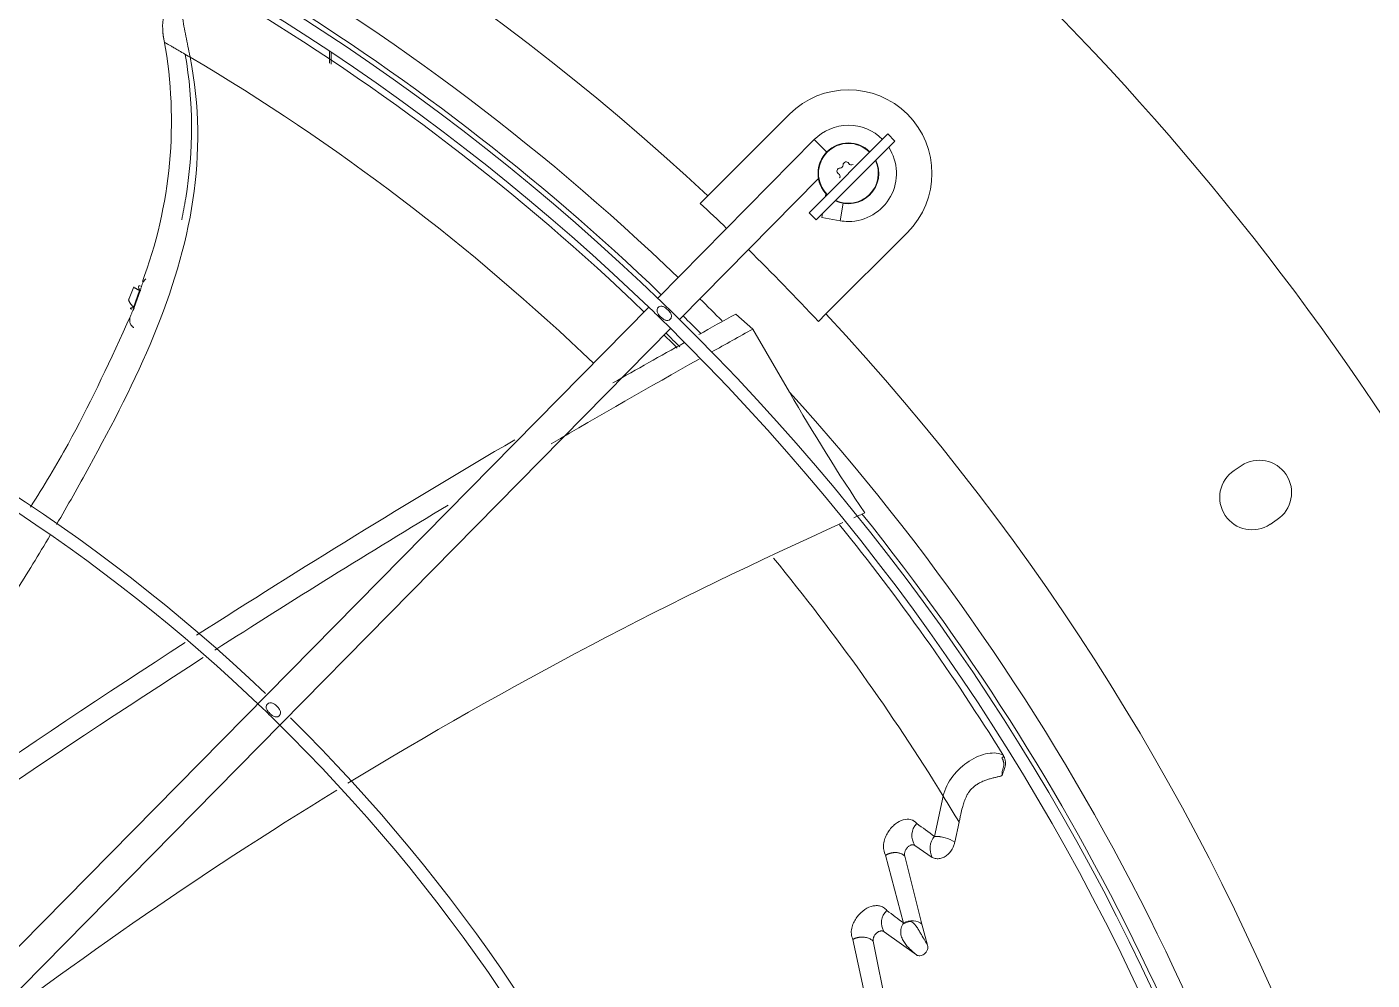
# Model space of a CAD drawing. Header units: millimetres. Extents: x 113490 to 142599, y -20467 to 115.
# Drawn here: x 123150.5 to 123416.3, y -11165.8 to -10977.5 of the extents above; entities that cross this region are included whole.
import ezdxf

# ---------------------------------------------------------------- set-up
doc = ezdxf.new("R2010")
doc.units = ezdxf.units.MM
doc.layers.add('DV3_0', color=7, linetype='Continuous')

msp = doc.modelspace()

# ---------------------------------------------------------------- linework, layer by layer
at = {"layer": 'DV3_0', "color": 7, "linetype": 'Continuous', "lineweight": 15}
for p, q in [((123210.28, -10984.64), (123210.28, -10982.31)), ((123210.58, -10982.51), (123210.58, -10984.85)), ((123301.12, -10994.77), (123285.01, -11010.88)), ((123305.01, -11014.22), (123320.57, -10998.66)), ((123321.98, -11000.07), (123320.57, -10998.66)), ((123306.03, -10999.77), (123275.11, -11031.12)), ((123321.98, -11000.07), (123306.43, -11015.63)), ((123279.41, -11035.3), (123306.88, -11007.45)), ((123285.01, -11010.88), (123283.52, -11012.37)), ((123308.27, -11010.96), (123308.35, -11010.47)), ((123305.01, -11014.22), (123306.43, -11015.63)), ((123307.66, -11014.4), (123307.53, -11015.16)), ((123307.53, -11015.16), (123311.14, -11015.79)), ((123308.35, -11034.22), (123324.46, -11018.1)), ((123173.72, -11026.61), (123173.33, -11027.77)), ((123171.61, -11028.85), (123170.51, -11031.51)), ((123171.66, -11032.97), (123172.84, -11029.65)), ((123172.84, -11029.65), (123172.72, -11029.59)), ((123273.36, -11032.9), (123120.62, -11187.79)), ((123170.89, -11034.75), (123170.21, -11036.14)), ((123293.92, -11037.2), (123290.52, -11034.24)), ((123306.86, -11035.71), (123308.35, -11034.22)), ((123124.94, -11191.95), (123277.66, -11037.08)), ((123301.14, -11049.64), (123293.92, -11037.2)), ((123390.42, -11064.19), (123389, -11065.13)), ((123396.11, -11075.78), (123397.53, -11074.83)), ((123343.14, -11125.41), (123343.13, -11125.42)), ((123331.53, -11129.47), (123329.79, -11137.41)), ((123334.66, -11134.62), (123333.81, -11138.56)), ((123329.34, -11141.56), (123325.94, -11139.2)), ((123320.13, -11141.15), (123323.65, -11154.53)), ((123323.92, -11141.31), (123327.33, -11154.74)), ((123326.26, -11160.84), (123319.86, -11156.25)), ((123323.65, -11154.53), (123323.56, -11154.73)), ((123327.33, -11154.74), (123328.44, -11158.93)), ((123313.68, -11157.76), (123316.32, -11169.95)), ((123317.69, -11158.13), (123320.98, -11174.37))]:
    msp.add_line(p, q, dxfattribs=at)
at = {"layer": 'DV3_0', "color": 7, "linetype": 'Continuous', "lineweight": 20}
for p, q in [((123308.52, -11002.22), (123306.03, -10999.77)), ((123311.75, -11012.35), (123311.14, -11015.79)), ((123171.53, -11032.91), (123172.72, -11029.59))]:
    msp.add_line(p, q, dxfattribs=at)
at = {"layer": 'DV3_0', "color": 7, "linetype": 'Continuous', "lineweight": 15}
for centre, radius, start, end in [((122959.24, -11359.99), 551.5, 15.4775, 74.5225), ((122959.24, -11359.99), 477.5, 46.9802, 133.0198), ((122959.24, -11359.99), 456, 45.9967, 135.345), ((122959.24, -11359.99), 453.5, 45.9921, 90), ((122959.24, -11359.99), 457, 46.1533, 71.5308), ((122958.95, -11360.29), 452.62, 46.1596, 59.0713), ((123089.13, -10996.17), 89.89, 340.2075, 11.1643), ((123098.18, -10997.37), 84.81, 350.506, 9.7892), ((123054.86, -11008.49), 130.27, 11.0605, 11.1618), ((123312.79, -11006.44), 16.5, 315, 135), ((123312.79, -11006.44), 9.5, 45, 135.4011), ((123312.79, -11006.44), 6, 45, 225), ((123312.79, -11006.44), 5.91, 45, 225), ((123312.79, -11006.44), 9.5, 270, 32.8243), ((123312.79, -11006.44), 6, 244.4712, 25.5288), ((123312.79, -11006.44), 5.91, 244.7712, 25.2288), ((123311.14, -11004.79), 0.6, 268.8788, 1.1212), ((123312.34, -11004.77), 0.6, 28.8618, 181.1382), ((123313.39, -11004.19), 0.6, 208.8788, 301.1212), ((123311.12, -11005.99), 0.6, 88.8617, 241.1383), ((123310.54, -11007.04), 0.6, 328.8788, 61.1212), ((123084.08, -10995.56), 99.02, 348.2937, 350.8181), ((122959.24, -11359.99), 475.39, 46.1242, 46.989), ((122959.24, -11359.99), 346, 46.4603, 135.3186), ((122959.24, -11359.99), 343.5, 46.1768, 90), ((123312.79, -11006.44), 9.5, 260, 270), ((122959.24, -11359.99), 475.39, 43.011, 45.4011), ((123175.69, -11023.24), 10.53, 246.7388, 247.5077), ((122959.24, -11359.99), 453.5, 45.5613, 45.9921), ((122959.24, -11359.99), 456, 45.5718, 45.9967), ((122959.24, -11359.99), 453.5, 315.9918, 45.5613), ((122959.24, -11359.99), 456, 45.5635, 45.5718), ((122959.24, -11359.99), 456, 316.0129, 45.5635), ((122959.24, -11359.99), 457, 44.7675, 45.4011), ((124178.82, -12646.64), 1840.9, 118.85102, 119.11114), ((122959.24, -11359.99), 477.5, 316.9802, 43.0198), ((122959.41, -11360.07), 451.61, 44.9578, 45.422), ((122958.95, -11360.29), 452.62, 44.9163, 45.3982), ((124224.63, -12718.12), 1921.39, 118.97291, 119.25077), ((124178.82, -12646.64), 1840.9, 119.21123, 119.71692), ((124224.63, -12718.12), 1921.39, 119.33543, 120.34114), ((123654.13, -10846.16), 407.44, 209.9611, 213.9179), ((124178.82, -12646.64), 1840.9, 120.41446, 122.71107), ((123393.97, -11069.51), 6.4, 303.75, 123.75), ((123392.56, -11070.45), 6.4, 123.75, 303.75), ((124224.63, -12718.12), 1921.39, 121.04565, 122.66649), ((123668.25, -11871.46), 872.22, 113.81734, 113.97137), ((122959.24, -11359.99), 457, 12.0648, 38.7918), ((123668.25, -11871.46), 872.22, 114.12782, 121.39321), ((122958.95, -11360.29), 452.62, 31.8629, 38.9292), ((124178.82, -12646.64), 1840.9, 122.79433, 126.30553), ((124224.63, -12718.12), 1921.39, 122.74609, 126.08801), ((122959.24, -11359.99), 343.5, 46.146, 46.1768), ((122959.24, -11359.99), 343.5, 45.622, 46.146), ((122959.24, -11359.99), 343.5, 315.6512, 45.622), ((122959.24, -11359.99), 346, 316.5062, 45.3204), ((123668.25, -11871.46), 872.22, 121.56134, 127.88902), ((123053.66, -11302.12), 327.14, 30.7976, 31.8538), ((123328.69, -11137.25), 3.37, 135.5263, 215.3895), ((123221.75, -11284.08), 182.17, 53.6224, 54.9817), ((123332.72, -11139.83), 3.8, 140.4176, 207.0601), ((123329.88, -11144.73), 7.32, 57.4467, 90.6656), ((123329.95, -11144.46), 7.05, 56.8109, 91.3014), ((123322.46, -11154.45), 3.16, 130.9121, 214.6491), ((123220.31, -11287.54), 168.44, 52.1547, 53.5467), ((123325.86, -11156.22), 2.74, 147.2142, 153.9637), ((123325.49, -11157.99), 3.78, 95.905, 120.715), ((123324.36, -11156.04), 1.96, 57.2613, 67.8559)]:
    msp.add_arc(centre, radius, start, end, dxfattribs=at)
at = {"layer": 'DV3_0', "color": 7, "linetype": 'Continuous', "lineweight": 20}
for centre, radius, start, end in [((122959.24, -11359.99), 461.75, 46.1456, 74.9574), ((122961.26, -11358.1), 435.17, 46.1979, 59.4106), ((122959.24, -11359.99), 461.75, 44.6314, 45.4011), ((122959.24, -11359.99), 461.75, 11.9044, 42.2304), ((122961.26, -11358.1), 435.17, 31.6947, 39.3007)]:
    msp.add_arc(centre, radius, start, end, dxfattribs=at)
at = {"layer": 'DV3_0', "color": 7, "linetype": 'Continuous', "lineweight": 15}
for points, knots in [([(123181.58, -10969.33), (123181.12, -10969.49), (123180.22, -10969.84), (123178.98, -10971.07), (123177.98, -10972.93), (123177.35, -10975.28), (123177.21, -10977.98), (123177.46, -10979.65), (123177.62, -10980.62)], [0, 0, 0, 0, 0.123231, 0.287955, 0.462255, 0.642912, 0.824473, 1, 1, 1, 1]), ([(123182.38, -10969.85), (123181.78, -10970.36), (123181.42, -10971.13), (123181.07, -10973.04), (123181.09, -10974.19), (123181.36, -10976.68), (123181.6, -10978.02), (123182.13, -10980.69), (123182.42, -10982.03), (123182.67, -10983.27)], [0, 0, 0, 0, 0.25, 0.25, 0.5, 0.5, 0.75, 0.75, 1, 1, 1, 1]), ([(123177.6, -10980.54), (123177.61, -10980.54), (123177.69, -10980.58), (123177.92, -10980.72), (123178.36, -10980.97), (123178.84, -10981.24), (123179.49, -10981.61), (123180.29, -10982.08), (123181.32, -10982.68), (123182.21, -10983.2), (123182.71, -10983.5)], [0.4374994, 0.4374994, 0.4374994, 0.4374994, 0.4998211, 0.6248763, 0.6874038, 0.7499314, 0.812459, 0.8749866, 0.9375141, 0.9999951, 0.9999951, 0.9999951, 0.9999951]), ([(123156.32, -11075.81), (123158.52, -11072.04), (123160.66, -11068.24), (123167.4, -11055.96), (123171.86, -11047.36), (123179.11, -11029.8), (123181.9, -11020.83), (123184.64, -11002.5), (123184.62, -10993.13), (123182.71, -10983.5)], [0.5681808, 0.5681808, 0.5681808, 0.5681808, 0.625, 0.625, 0.75, 0.75, 0.875, 0.875, 1, 1, 1, 1]), ([(123308.56, -11010.66), (123308.55, -11010.68), (123308.5, -11010.73), (123308.4, -11010.83), (123308.31, -11010.92), (123308.27, -11010.96)], [0.93699996, 0.93699996, 0.93699996, 0.93699996, 0.94570082, 0.97250001, 1, 1, 1, 1]), ([(123172.72, -11029.59), (123172.72, -11029.57), (123172.72, -11029.53), (123172.7, -11029.48), (123172.68, -11029.41), (123172.65, -11029.33), (123172.6, -11029.23), (123172.54, -11029.07), (123172.5, -11028.91), (123172.51, -11028.72), (123172.63, -11028.58), (123172.82, -11028.66), (123172.91, -11028.7)], [0, 0, 0, 0, 0.012084, 0.035764, 0.071851, 0.12021, 0.179925, 0.272988, 0.439319, 0.559714, 0.789237, 1, 1, 1, 1]), ([(123172.84, -11029.65), (123172.86, -11029.58), (123172.92, -11029.41), (123173.02, -11029.04), (123173.15, -11028.58), (123173.39, -11027.97), (123173.65, -11027.53), (123173.89, -11027.32), (123173.94, -11027.28)], [0, 0, 0, 0, 0.0429002, 0.1091943, 0.2347989, 0.3498566, 0.5249439, 0.5623532, 0.5623532, 0.5623532, 0.5623532]), ([(123171.53, -11032.91), (123171.49, -11032.86), (123171.4, -11032.76), (123171.28, -11032.61), (123171.16, -11032.47), (123171.05, -11032.33), (123170.95, -11032.19), (123170.86, -11032.06), (123170.78, -11031.94), (123170.71, -11031.82), (123170.66, -11031.71), (123170.62, -11031.6), (123170.59, -11031.51), (123170.58, -11031.42), (123170.58, -11031.34), (123170.61, -11031.27), (123170.63, -11031.23), (123170.65, -11031.22)], [0, 0, 0, 0, 0.0311661, 0.0627807, 0.0948218, 0.1272711, 0.1601151, 0.1933452, 0.2269583, 0.2609572, 0.2953511, 0.3301562, 0.3653956, 0.4011001, 0.4373078, 0.4740646, 0.5114239, 0.5114239, 0.5114239, 0.5114239]), ([(123172.72, -11029.59), (123172.67, -11029.56), (123172.57, -11029.5), (123172.44, -11029.43), (123172.31, -11029.35), (123172.2, -11029.29), (123172.09, -11029.23), (123171.99, -11029.18), (123171.91, -11029.13), (123171.83, -11029.09), (123171.76, -11029.06), (123171.7, -11029.04), (123171.65, -11029.02), (123171.62, -11029), (123171.59, -11028.99), (123171.57, -11028.99), (123171.56, -11029), (123171.56, -11029), (123171.56, -11029)], [0, 0, 0, 0, 0.0311137, 0.0619047, 0.0923728, 0.1225191, 0.1523454, 0.1818546, 0.2110506, 0.2399387, 0.268525, 0.2968177, 0.3248276, 0.3525658, 0.3800436, 0.4072714, 0.4342595, 0.4395457, 0.4395457, 0.4395457, 0.4395457]), ([(123171.56, -11036.92), (123171.51, -11036.89), (123171.43, -11036.83), (123171.32, -11036.73), (123171.23, -11036.64), (123171.14, -11036.55), (123171.07, -11036.45), (123170.96, -11036.3), (123170.85, -11036.07), (123170.77, -11035.72), (123170.78, -11035.29), (123170.88, -11034.75), (123171.05, -11034.28), (123171.22, -11033.91), (123171.35, -11033.65), (123171.46, -11033.44), (123171.53, -11033.28), (123171.57, -11033.2), (123171.6, -11033.12), (123171.64, -11033.04), (123171.66, -11032.99), (123171.66, -11032.97)], [0, 0, 0, 0, 0.034241, 0.066465, 0.096696, 0.125001, 0.151472, 0.176226, 0.25207, 0.325623, 0.425466, 0.55097, 0.706068, 0.768852, 0.834053, 0.905379, 0.925458, 0.944909, 0.964128, 0.982722, 1, 1, 1, 1]), ([(123171.19, -11033.27), (123171.13, -11033.26), (123171.02, -11033.23), (123170.89, -11033.15), (123170.88, -11033.08), (123170.99, -11033.04), (123171.14, -11033.03), (123171.31, -11033.03), (123171.43, -11033.02), (123171.51, -11032.98), (123171.53, -11032.93), (123171.53, -11032.91)], [0, 0, 0, 0, 0.128959, 0.223426, 0.47224, 0.607766, 0.749503, 0.893225, 0.958473, 0.988067, 1, 1, 1, 1]), ([(123277.58, -11035.25), (123277.53, -11035.29), (123277.44, -11035.37), (123277.21, -11035.49), (123276.81, -11035.52), (123276.38, -11035.34), (123275.99, -11035.08), (123275.68, -11034.8), (123275.4, -11034.5), (123275.13, -11034.12), (123274.94, -11033.7), (123274.97, -11033.31), (123275.08, -11033.07), (123275.16, -11032.98), (123275.2, -11032.94)], [0, 0, 0, 0, 0.040419, 0.081737, 0.180004, 0.318741, 0.407079, 0.502384, 0.597672, 0.685216, 0.821732, 0.918627, 0.959704, 1, 1, 1, 1]), ([(123275.2, -11032.94), (123275.25, -11032.9), (123275.34, -11032.82), (123275.58, -11032.7), (123275.98, -11032.66), (123276.41, -11032.84), (123276.79, -11033.11), (123277.1, -11033.38), (123277.38, -11033.68), (123277.66, -11034.06), (123277.84, -11034.48), (123277.81, -11034.87), (123277.7, -11035.11), (123277.62, -11035.2), (123277.58, -11035.25)], [0, 0, 0, 0, 0.040441, 0.08184, 0.180502, 0.319168, 0.407275, 0.502441, 0.597059, 0.684342, 0.821198, 0.918588, 0.959713, 1, 1, 1, 1]), ([(123170.21, -11036.14), (123166.18, -11044.97), (123160.85, -11056.5), (123153.78, -11068.25), (123151.15, -11072.38)], [0, 0, 0, 0, 0.1495548, 0.2319685, 0.2319685, 0.2319685, 0.2319685]), ([(123086.82, -11162.1), (123088.38, -11160.46), (123089.94, -11158.82), (123098.48, -11149.86), (123105.42, -11142.62), (123118.86, -11127.94), (123125.35, -11120.53), (123137.41, -11105.22), (123142.95, -11097.32), (123150.51, -11085.5), (123152.82, -11081.73), (123155.07, -11077.93)], [0.0971663, 0.0971663, 0.0971663, 0.0971663, 0.125, 0.125, 0.25, 0.25, 0.375, 0.375, 0.5, 0.5, 0.557529, 0.557529, 0.557529, 0.557529]), ([(123197.96, -11111.27), (123198.01, -11111.23), (123198.1, -11111.14), (123198.34, -11111.03), (123198.74, -11110.99), (123199.17, -11111.17), (123199.56, -11111.43), (123199.87, -11111.71), (123200.15, -11112.01), (123200.42, -11112.38), (123200.6, -11112.81), (123200.57, -11113.2), (123200.46, -11113.44), (123200.38, -11113.53), (123200.34, -11113.57)], [0, 0, 0, 0, 0.040471, 0.081926, 0.180876, 0.319892, 0.408079, 0.503208, 0.597701, 0.68481, 0.821378, 0.918632, 0.959731, 1, 1, 1, 1]), ([(123200.34, -11113.57), (123200.3, -11113.61), (123200.21, -11113.7), (123199.97, -11113.81), (123199.57, -11113.85), (123199.14, -11113.67), (123198.75, -11113.4), (123198.44, -11113.13), (123198.16, -11112.83), (123197.89, -11112.45), (123197.7, -11112.03), (123197.73, -11111.64), (123197.84, -11111.4), (123197.92, -11111.31), (123197.96, -11111.27)], [0, 0, 0, 0, 0.040443, 0.081793, 0.180216, 0.319289, 0.407802, 0.503208, 0.598506, 0.68594, 0.822069, 0.918689, 0.959722, 1, 1, 1, 1]), ([(123331.53, -11129.47), (123331.82, -11128.05), (123332.5, -11126.71), (123334.32, -11124.35), (123335.46, -11123.33), (123337.88, -11121.79), (123339.16, -11121.26), (123341.52, -11120.84), (123342.59, -11120.94), (123343.37, -11121.36)], [0, 0, 0, 0, 0.25, 0.25, 0.5, 0.5, 0.75, 0.75, 1, 1, 1, 1]), ([(123343.37, -11121.36), (123343.44, -11121.42), (123343.45, -11121.51), (123343.36, -11121.72), (123343.26, -11121.84), (123343.13, -11121.92)], [0, 0, 0, 0, 0.5, 0.5, 1, 1, 1, 1]), ([(123343.37, -11121.36), (123343.4, -11121.43), (123343.48, -11121.56), (123343.57, -11121.76), (123343.66, -11121.96), (123343.73, -11122.18), (123343.78, -11122.39), (123343.81, -11122.61), (123343.82, -11122.83), (123343.82, -11123.14), (123343.78, -11123.54), (123343.65, -11124.02), (123343.49, -11124.49), (123343.31, -11124.95), (123343.19, -11125.26), (123343.13, -11125.42)], [0, 0, 0, 0, 0.053441, 0.106823, 0.159977, 0.212862, 0.265557, 0.318103, 0.370297, 0.421864, 0.536324, 0.651095, 0.76641, 0.882048, 1, 1, 1, 1]), ([(123343.13, -11121.92), (123343.16, -11121.97), (123343.22, -11122.07), (123343.29, -11122.22), (123343.35, -11122.38), (123343.4, -11122.53), (123343.45, -11122.68), (123343.48, -11122.87), (123343.51, -11123.13), (123343.49, -11123.51), (123343.38, -11123.98), (123343.25, -11124.33), (123343.18, -11124.52)], [0, 0, 0, 0, 0.065844, 0.129396, 0.190719, 0.249962, 0.307355, 0.36321, 0.475873, 0.588457, 0.784846, 1, 1, 1, 1]), ([(123334.66, -11134.62), (123334.72, -11134.38), (123334.82, -11133.86), (123335.03, -11132.89), (123335.27, -11131.85), (123335.59, -11130.76), (123335.91, -11129.89), (123336.27, -11129.17), (123336.6, -11128.65), (123337, -11128.15), (123337.48, -11127.68), (123338.07, -11127.22), (123338.78, -11126.79), (123339.53, -11126.45), (123340.19, -11126.22), (123340.65, -11126.07), (123341.02, -11125.97), (123341.38, -11125.88), (123341.72, -11125.8), (123342.04, -11125.72), (123342.35, -11125.64), (123342.64, -11125.57), (123342.9, -11125.49), (123343.05, -11125.44), (123343.13, -11125.42)], [0, 0, 0, 0, 0.040231, 0.086345, 0.160439, 0.21481, 0.272378, 0.313799, 0.35158, 0.380362, 0.430328, 0.47797, 0.529874, 0.605985, 0.666019, 0.700163, 0.735058, 0.770693, 0.807058, 0.844149, 0.881968, 0.92053, 0.959861, 1, 1, 1, 1]), ([(123343.14, -11125.41), (123343.15, -11125.4), (123343.16, -11125.39), (123343.17, -11125.37), (123343.17, -11125.34), (123343.18, -11125.3), (123343.19, -11125.25), (123343.2, -11125.17), (123343.2, -11125.07), (123343.2, -11124.92), (123343.2, -11124.73), (123343.19, -11124.59), (123343.18, -11124.52)], [0, 0, 0, 0, 0.045104, 0.093894, 0.147075, 0.205242, 0.268921, 0.338596, 0.464685, 0.615485, 0.788015, 1, 1, 1, 1]), ([(123326.28, -11134.89), (123326.22, -11134.81), (123326.1, -11134.66), (123325.8, -11134.41), (123325.17, -11134.04), (123323.96, -11133.95), (123322.36, -11134.6), (123321.17, -11135.75), (123320.41, -11136.91), (123319.97, -11137.87), (123319.71, -11138.97), (123319.69, -11140.15), (123319.98, -11140.81), (123320.13, -11141.15)], [0, 0, 0, 0, 0.027264, 0.054523, 0.113506, 0.240954, 0.387043, 0.554418, 0.629062, 0.712518, 0.803043, 0.898853, 1, 1, 1, 1]), ([(123325.94, -11139.2), (123325.91, -11139.19), (123325.86, -11139.16), (123325.78, -11139.12), (123325.7, -11139.09), (123325.57, -11139.07), (123325.41, -11139.06), (123325.2, -11139.1), (123324.98, -11139.19), (123324.67, -11139.37), (123324.39, -11139.64), (123324.16, -11139.98), (123324.04, -11140.23), (123323.95, -11140.47), (123323.9, -11140.7), (123323.88, -11140.91), (123323.88, -11141.12), (123323.91, -11141.24), (123323.92, -11141.31)], [0, 0, 0, 0, 0.029362, 0.058549, 0.087832, 0.117479, 0.179817, 0.243639, 0.313764, 0.385745, 0.542709, 0.6233, 0.703555, 0.766315, 0.828517, 0.887168, 0.943896, 1, 1, 1, 1]), ([(123333.81, -11138.56), (123333.79, -11138.65), (123333.71, -11138.98), (123333.39, -11139.87), (123332.68, -11140.85), (123331.72, -11141.53), (123330.91, -11141.82), (123330.08, -11141.86), (123329.59, -11141.66), (123329.34, -11141.56)], [0, 0, 0, 0, 0.040227, 0.156523, 0.425511, 0.56901, 0.708916, 0.851779, 1, 1, 1, 1]), ([(123320.13, -11141.15), (123320.18, -11141.12), (123320.26, -11141.08), (123320.39, -11141.01), (123320.52, -11140.95), (123320.66, -11140.89), (123320.79, -11140.84), (123320.92, -11140.8), (123321.05, -11140.76), (123321.18, -11140.72), (123321.31, -11140.69), (123321.43, -11140.67), (123321.55, -11140.65), (123321.67, -11140.63), (123321.79, -11140.62), (123321.9, -11140.61), (123322.02, -11140.61), (123322.12, -11140.61), (123322.23, -11140.61), (123322.33, -11140.62), (123322.49, -11140.64), (123322.71, -11140.67), (123322.98, -11140.74), (123323.23, -11140.84), (123323.48, -11140.96), (123323.72, -11141.11), (123323.85, -11141.24), (123323.92, -11141.31)], [0, 0, 0, 0, 0.033962, 0.067022, 0.09926, 0.130745, 0.161535, 0.191676, 0.221209, 0.250165, 0.278572, 0.30645, 0.333819, 0.360694, 0.387087, 0.413011, 0.438473, 0.463484, 0.488049, 0.512176, 0.535866, 0.604535, 0.676059, 0.750915, 0.829536, 0.912374, 1, 1, 1, 1]), ([(123320.39, -11152.06), (123320.29, -11151.94), (123320.1, -11151.7), (123319.74, -11151.44), (123319.35, -11151.25), (123318.94, -11151.13), (123318.52, -11151.09), (123317.69, -11151.11), (123316.38, -11151.54), (123315.11, -11152.56), (123314.27, -11153.61), (123313.74, -11154.53), (123313.4, -11155.59), (123313.3, -11156.74), (123313.55, -11157.42), (123313.68, -11157.76)], [0, 0, 0, 0, 0.044448, 0.08732, 0.128788, 0.169031, 0.208035, 0.245711, 0.394808, 0.553958, 0.628764, 0.712553, 0.803274, 0.899084, 1, 1, 1, 1]), ([(123319.86, -11156.25), (123319.84, -11156.23), (123319.79, -11156.2), (123319.7, -11156.16), (123319.62, -11156.13), (123319.49, -11156.1), (123319.32, -11156.08), (123319.1, -11156.11), (123318.87, -11156.18), (123318.56, -11156.34), (123318.27, -11156.58), (123318.02, -11156.87), (123317.88, -11157.1), (123317.78, -11157.32), (123317.71, -11157.52), (123317.67, -11157.73), (123317.66, -11157.94), (123317.68, -11158.07), (123317.69, -11158.13)], [0, 0, 0, 0, 0.030086, 0.060141, 0.090432, 0.121217, 0.185591, 0.251321, 0.32233, 0.394829, 0.548781, 0.625513, 0.701915, 0.762387, 0.822068, 0.88272, 0.941531, 1, 1, 1, 1]), ([(123323.4, -11155.01), (123323.23, -11155.35), (123323.15, -11155.71), (123323.11, -11156.41), (123323.15, -11156.76), (123323.32, -11157.41), (123323.45, -11157.71), (123323.76, -11158.28), (123323.94, -11158.54), (123324.33, -11159.03), (123324.53, -11159.26), (123324.93, -11159.67), (123325.13, -11159.86), (123325.7, -11160.37), (123326.04, -11160.65), (123326.26, -11160.84)], [0, 0, 0, 0, 0.125, 0.125, 0.25, 0.25, 0.375, 0.375, 0.5, 0.5, 0.625, 0.625, 0.75, 0.75, 1, 1, 1, 1]), ([(123323.65, -11154.53), (123324.23, -11154.2), (123324.96, -11154.03), (123326.31, -11154.11), (123326.93, -11154.35), (123327.33, -11154.74)], [0, 0, 0, 0, 0.5, 0.5, 1, 1, 1, 1]), ([(123328.44, -11158.93), (123328.3, -11158.66), (123328.11, -11158.35), (123327.69, -11157.66), (123327.46, -11157.26), (123327.09, -11156.62), (123326.96, -11156.4), (123326.7, -11155.94), (123326.56, -11155.71), (123326.27, -11155.27), (123326.12, -11155.05), (123325.8, -11154.68), (123325.62, -11154.52), (123325.42, -11154.39)], [0, 0, 0, 0, 0.25, 0.25, 0.5, 0.5, 0.625, 0.625, 0.75, 0.75, 0.875, 0.875, 1, 1, 1, 1]), ([(123313.68, -11157.76), (123313.72, -11157.74), (123313.81, -11157.69), (123313.95, -11157.63), (123314.08, -11157.57), (123314.21, -11157.53), (123314.34, -11157.49), (123314.47, -11157.45), (123314.59, -11157.42), (123314.71, -11157.39), (123314.82, -11157.37), (123314.92, -11157.36), (123315.03, -11157.34), (123315.12, -11157.33), (123315.21, -11157.32), (123315.3, -11157.32), (123315.38, -11157.31), (123315.46, -11157.31), (123315.53, -11157.31), (123315.59, -11157.31), (123315.65, -11157.32), (123315.85, -11157.32), (123316.16, -11157.36), (123316.57, -11157.46), (123316.92, -11157.59), (123317.22, -11157.75), (123317.48, -11157.93), (123317.62, -11158.07), (123317.69, -11158.13)], [0, 0, 0, 0, 0.032977, 0.064623, 0.095011, 0.124194, 0.152217, 0.179111, 0.204897, 0.229593, 0.25321, 0.275753, 0.297227, 0.317632, 0.336967, 0.355229, 0.372416, 0.388523, 0.403544, 0.417476, 0.430311, 0.442045, 0.545349, 0.644314, 0.739144, 0.829909, 0.916758, 1, 1, 1, 1]), ([(123326.26, -11160.84), (123326.43, -11160.97), (123326.67, -11161.03), (123327.2, -11160.99), (123327.5, -11160.88), (123327.91, -11160.55), (123328.04, -11160.42), (123328.26, -11160.11), (123328.34, -11159.94), (123328.45, -11159.63), (123328.48, -11159.49), (123328.49, -11159.21), (123328.48, -11159.08), (123328.44, -11158.93)], [0, 0, 0, 0, 0.25, 0.25, 0.5, 0.5, 0.625, 0.625, 0.75, 0.75, 0.875, 0.875, 1, 1, 1, 1])]:
    msp.add_open_spline(points, degree=3, knots=knots, dxfattribs=at)

doc.saveas('drawing.dxf')
